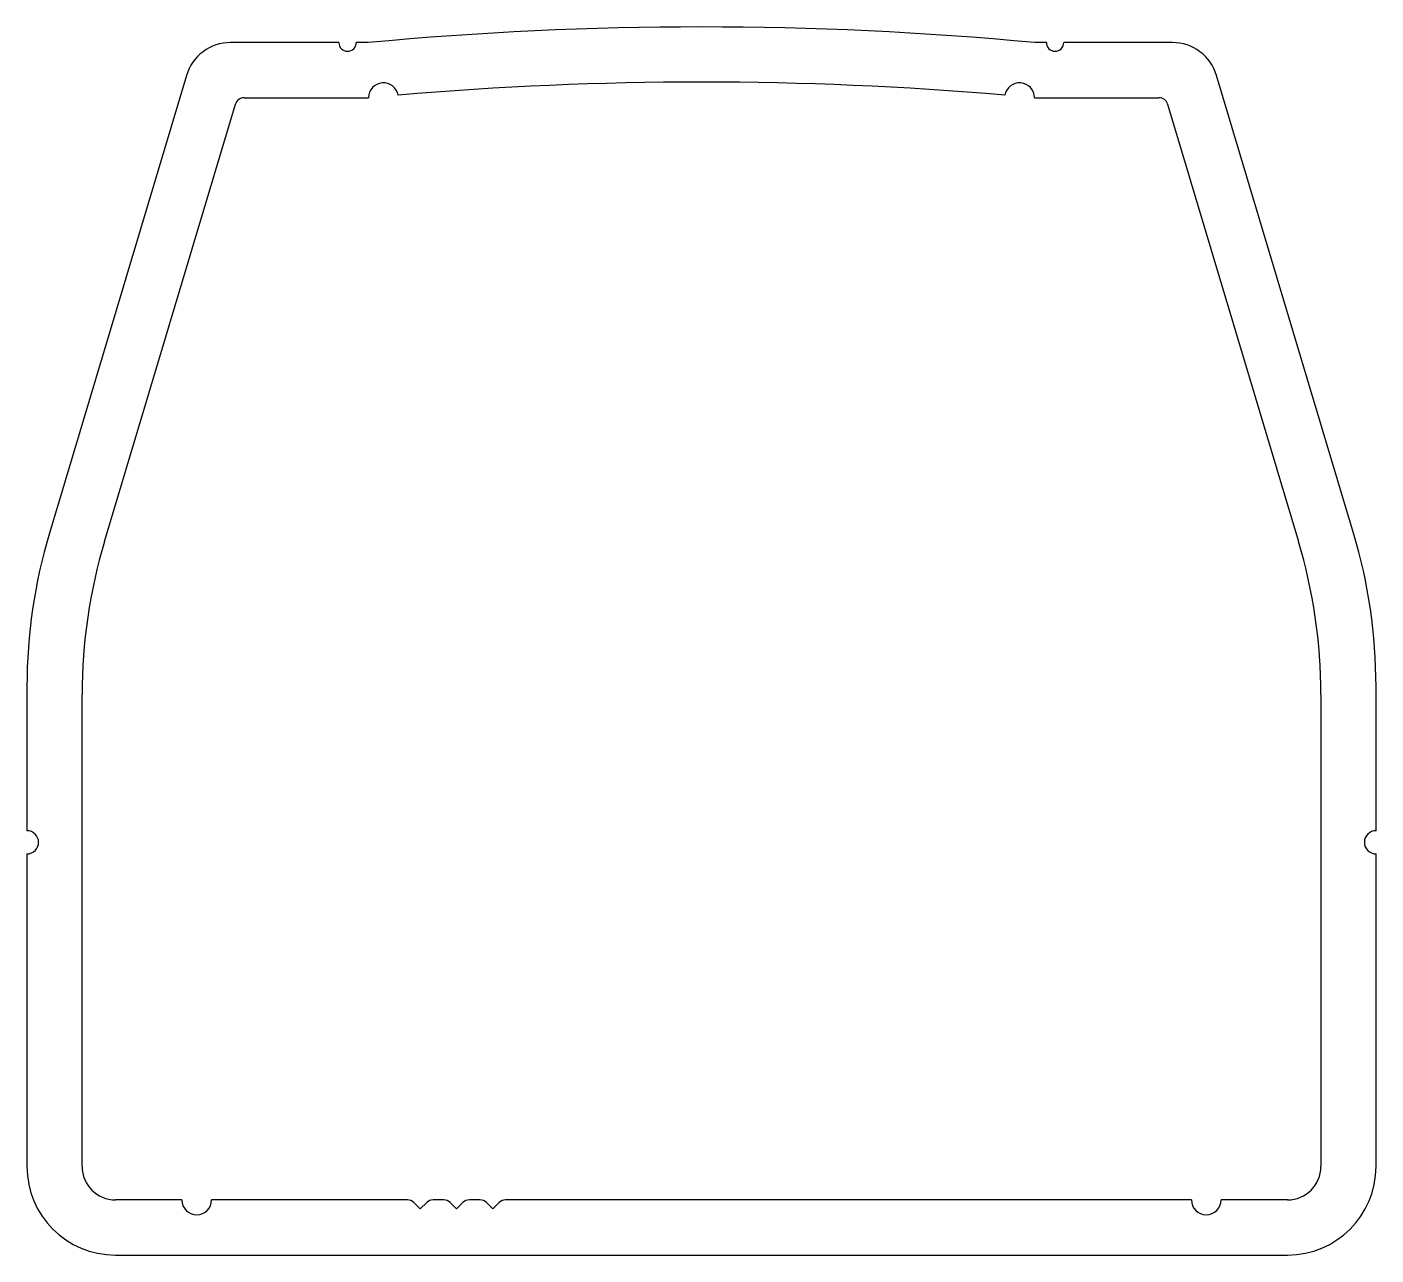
# Model space of a CAD drawing. Extents: x -19.2 to 18, y 6.3 to 40.1.
import ezdxf

# ---------------------------------------------------------------- set-up
doc = ezdxf.new("R2010")
doc.units = 0
doc.layers.get('0').update_dxf_attribs({"linetype": 'CONTINUOUS'})

msp = doc.modelspace()

# ---------------------------------------------------------------- linework, layer by layer
for p, q in [((-10.64, 39.687), (-13.626, 39.687)), ((-9.828, 39.687), (-10.16, 39.687)), ((8.87, 39.687), (8.549, 39.687)), ((12.346, 39.687), (9.35, 39.687)), ((-14.842, 38.781), (-18.621, 26.156)), ((17.341, 26.156), (13.563, 38.781)), ((-17.101, 25.934), (-13.493, 37.989)), ((-13.253, 38.167), (-9.82, 38.167)), ((8.54, 38.167), (11.974, 38.167)), ((12.214, 37.989), (15.821, 25.934)), ((-19.24, 21.928), (-19.24, 17.957)), ((-17.72, 8.697), (-17.72, 21.705)), ((16.44, 21.705), (16.44, 8.697)), ((17.96, 17.957), (17.96, 21.928)), ((-19.24, 17.317), (-19.24, 8.697)), ((17.96, 8.697), (17.96, 17.317)), ((-14.97, 7.777), (-16.8, 7.777)), ((-8.748, 7.777), (-14.15, 7.777)), ((-8.395, 7.527), (-8.571, 7.704)), ((-8.218, 7.704), (-8.395, 7.527)), ((-7.748, 7.777), (-8.041, 7.777)), ((-7.395, 7.527), (-7.571, 7.704)), ((-7.218, 7.704), (-7.395, 7.527)), ((-6.748, 7.777), (-7.041, 7.777)), ((-6.395, 7.527), (-6.572, 7.704)), ((-6.218, 7.704), (-6.395, 7.527)), ((12.87, 7.777), (-6.041, 7.777)), ((15.52, 7.777), (13.69, 7.777)), ((-16.8, 6.257), (15.52, 6.257))]:
    msp.add_line(p, q)
for centre, radius, start, end in [((-0.64, -58.273), 98.39, 84.64136, 95.35864), ((-13.626, 38.417), 1.27, 90, 163.34), ((-10.4, 39.687), 0.24, 180, 0), ((9.11, 39.687), 0.24, 180, 0), ((12.346, 38.417), 1.27, 16.66, 90), ((-9.41, 38.167), 0.41, 9.56, 180), ((-0.64, -58.273), 96.87, 85.04576, 94.95424), ((8.13, 38.167), 0.41, 0, 170.44), ((-13.253, 37.917), 0.25, 90, 163.34), ((11.974, 37.917), 0.25, 16.66, 90), ((-4.49, 21.928), 14.75, 163.34, 180), ((3.21, 21.928), 14.75, 0, 16.66), ((-2.97, 21.705), 14.75, 163.34, 180), ((1.69, 21.705), 14.75, 360, 16.66), ((-19.24, 17.637), 0.32, 270, 90), ((17.96, 17.637), 0.32, 90, 270), ((-16.8, 8.697), 2.44, 180, 270), ((-16.8, 8.697), 0.92, 180, 270), ((15.52, 8.697), 2.44, 270, 360), ((15.52, 8.697), 0.92, 270, 0), ((-14.56, 7.777), 0.41, 180, 0), ((-8.748, 7.527), 0.25, 45, 90), ((-8.041, 7.527), 0.25, 90, 135), ((-7.748, 7.527), 0.25, 45, 90), ((-7.041, 7.527), 0.25, 90, 135), ((-6.748, 7.527), 0.25, 45, 90), ((-6.041, 7.527), 0.25, 90, 135), ((13.28, 7.777), 0.41, 180, 360)]:
    msp.add_arc(centre, radius, start, end)

doc.saveas('drawing.dxf')
